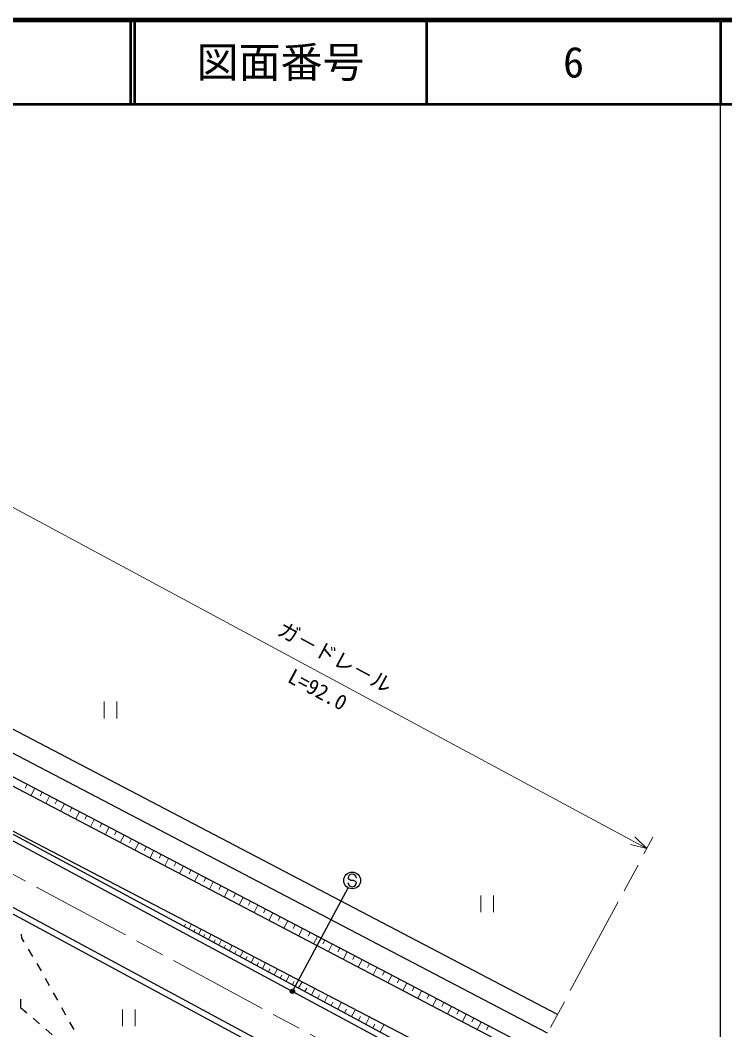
# Model space of a CAD drawing. Units: millimetres, scale not verified. Extents: x 40000 to 680000, y 20000 to 380000.
# Drawn here: x 495626 to 579500, y 259706 to 380000 of the extents above; entities that cross this region are included whole.
import ezdxf
from ezdxf.enums import TextEntityAlignment as Align

# ---------------------------------------------------------------- set-up
doc = ezdxf.new("R2010")
doc.units = ezdxf.units.MM
doc.header["$LTSCALE"] = 1000
doc.header["$PDMODE"] = 32
doc.header["$PDSIZE"] = 500
doc.linetypes.add('CHAIN', pattern=[18.5, 12, -1.5, 3.5, -1.5])
for name, color, linetype, lineweight in [('M-BGD-RSTR', 7, 'Continuous', 25), ('M-BMK', 2, 'CHAIN', 13), ('M-STR-HTXT', 7, 'Continuous', 13), ('M-STR-STRC', 7, 'Continuous', 25), ('M-TTL', 2, 'Continuous', 140), ('M-TTL-BAND', 7, 'Continuous', 25), ('M-TTL-LINE', 7, 'Continuous', 50)]:
    doc.layers.add(name, color=color, linetype=linetype, lineweight=lineweight)
doc.layers.add('M-TTL-TXT', color=7, linetype='Continuous')
doc.styles.add('@ＭＳ ゴシック', font='')
doc.styles.add('ＭＳ ゴシック', font='')
doc.styles.get('@ＭＳ ゴシック').set_extended_font_data('@MS Gothic')
doc.styles.get('ＭＳ ゴシック').set_extended_font_data('MS Gothic')

msp = doc.modelspace()

# ---------------------------------------------------------------- linework, layer by layer
at = {"layer": 'M-BGD-RSTR'}
for p, q in [((434933, 315216), (553977, 251121)), ((434599, 314601), (553645, 250504)), ((559571, 261511), (468636, 309183)), ((431247, 308455), (550327, 244341)), ((430924, 307834), (549995, 243725)), ((558386, 259309), (467243, 307090)), ((557201, 257108), (465849, 304998)), ((556736, 256222), (465292, 304161)), ((554560, 252203), (474104, 294125)), ((495730, 271094), (495789, 270638)), ((495789, 270638), (496064, 270173)), ((496574, 269313), (497083, 268452)), ((497593, 267592), (498102, 266731)), ((498593, 265860), (499078, 264986)), ((499563, 264111), (500048, 263237)), ((495647, 263374), (495647, 262374)), ((495647, 262374), (496407, 261724)), ((500533, 262362), (501018, 261487)), ((497167, 261074), (497927, 260424)), ((501503, 260613), (501925, 259853)), ((501925, 259853), (502018, 259761)), ((498686, 259774), (499446, 259124))]:
    msp.add_line(p, q, dxfattribs=at)
at = {"layer": 'M-BGD-RSTR', "lineweight": 13}
for p, q in [((505629, 298806), (505629, 296806)), ((507129, 298806), (507129, 296806)), ((550467, 275716), (550467, 273716)), ((551967, 275716), (551967, 273716)), ((507794, 262142), (507794, 260142)), ((509294, 262142), (509294, 260142))]:
    msp.add_line(p, q, dxfattribs=at)
at = {"layer": 'M-BGD-RSTR', "lineweight": 18}
for p, q in [((496469, 288946), (496236, 288503)), ((497354, 288482), (496890, 287596)), ((498240, 288018), (498008, 287575)), ((499126, 287553), (498661, 286668)), ((500011, 287089), (499779, 286646)), ((500897, 286625), (500433, 285739)), ((501783, 286160), (501551, 285718)), ((502668, 285696), (502204, 284811)), ((503554, 285232), (503322, 284789)), ((504440, 284768), (503975, 283882)), ((505325, 284303), (505093, 283860)), ((506211, 283839), (505747, 282953)), ((507097, 283375), (506865, 282932)), ((507982, 282910), (507518, 282025)), ((508868, 282446), (508636, 282003)), ((509754, 281982), (509289, 281096)), ((510639, 281517), (510407, 281075)), ((511525, 281053), (511061, 280167)), ((512411, 280589), (512179, 280146)), ((513296, 280125), (512832, 279239)), ((514182, 279660), (513950, 279217)), ((515068, 279196), (514603, 278310)), ((515953, 278732), (515721, 278289)), ((516839, 278267), (516375, 277382)), ((517725, 277803), (517493, 277360)), ((518610, 277339), (518146, 276453)), ((519496, 276874), (519264, 276432)), ((520382, 276410), (519918, 275524)), ((521268, 275946), (521035, 275503)), ((522153, 275481), (521689, 274596)), ((523039, 275017), (522807, 274574)), ((523925, 274553), (523460, 273667)), ((524810, 274089), (524578, 273646)), ((525696, 273624), (525232, 272739)), ((526582, 273160), (526349, 272717)), ((515158, 272021), (515310, 272303)), ((515722, 271718), (516026, 272282)), ((527467, 272696), (527003, 271810)), ((528353, 272231), (528121, 271788)), ((516294, 271410), (516450, 271700)), ((516873, 271098), (517185, 271678)), ((517460, 270782), (517620, 271080)), ((518055, 270462), (518376, 271057)), ((529239, 271767), (528774, 270881)), ((530124, 271303), (529892, 270860)), ((531010, 270838), (530546, 269953)), ((518659, 270137), (518824, 270442)), ((519271, 269807), (519600, 270419)), ((519891, 269473), (520060, 269788)), ((520520, 269135), (520858, 269763)), ((531896, 270374), (531663, 269931)), ((532781, 269910), (532317, 269024)), ((521157, 268792), (521331, 269115)), ((521803, 268444), (522151, 269090)), ((522458, 268091), (522637, 268423)), ((523122, 267734), (523480, 268398)), ((533667, 269445), (533435, 269003)), ((534553, 268981), (534088, 268095)), ((535438, 268517), (535206, 268074)), ((523795, 267371), (523979, 267712)), ((524478, 267004), (524845, 267686)), ((536324, 268053), (535860, 267167)), ((537210, 267588), (536977, 267145)), ((538095, 267124), (537631, 266238)), ((525169, 266631), (525358, 266982)), ((525870, 266254), (526248, 266955)), ((526581, 265871), (526775, 266231)), ((527302, 265483), (527690, 266204)), ((538981, 266660), (538749, 266217)), ((539867, 266195), (539402, 265310)), ((528032, 265090), (528232, 265460)), ((528773, 264691), (529172, 265432)), ((529524, 264287), (529728, 264667)), ((540752, 265731), (540520, 265288)), ((541638, 265267), (541174, 264381)), ((542524, 264802), (542292, 264360)), ((530284, 263877), (530694, 264638)), ((531056, 263462), (531266, 263853)), ((531838, 263041), (532259, 263823)), ((543409, 264338), (542945, 263452)), ((544295, 263874), (544063, 263431)), ((532631, 262614), (532847, 263016)), ((533434, 262181), (533867, 262985)), ((545181, 263409), (544716, 262524)), ((546066, 262945), (545834, 262502)), ((546952, 262481), (546488, 261595)), ((534249, 261743), (534471, 262156)), ((535075, 261298), (535520, 262124)), ((535912, 260847), (536141, 261272)), ((536761, 260390), (537218, 261239)), ((547838, 262017), (547606, 261574)), ((548723, 261552), (548259, 260667)), ((549609, 261088), (549377, 260645)), ((537621, 259927), (537856, 260363)), ((538493, 259457), (538963, 260330)), ((550495, 260624), (550030, 259738)), ((551380, 260159), (551148, 259716))]:
    msp.add_line(p, q, dxfattribs=at)
at = {"layer": 'M-BMK'}
for p, q in [((465003, 294256), (551326, 247778)), ((552342, 248083), (570949, 282642))]:
    msp.add_line(p, q, dxfattribs=at)
at = {"layer": 'M-STR-HTXT'}
for p, q in [((570238, 281322), (493660, 322552)), ((570238, 281322), (568782, 282693)), ((568291, 281782), (570238, 281322))]:
    msp.add_line(p, q, dxfattribs=at)
at = {"layer": 'M-STR-STRC'}
for p, q in [((534747, 277643), (534647, 277761)), ((534992, 277504), (534747, 277643)), ((535292, 277502), (534992, 277504)), ((535538, 277390), (535292, 277502)), ((535643, 277254), (535538, 277390)), ((528102, 264428), (534668, 276622))]:
    msp.add_line(p, q, dxfattribs=at)
for centre, radius in [((535142, 277503), 1000), ((528031, 264296), 150), ((528031, 264296), 120), ((528031, 264296), 90), ((528031, 264296), 60), ((528031, 264296), 30)]:
    msp.add_circle(centre, radius, dxfattribs=at)
for centre, start, end in [((535147, 277758), 359.55488, 179.55488), ((535143, 277258), 179.55488, 359.55488)]:
    msp.add_arc(centre, 500, start, end, dxfattribs=at)
msp.add_point((528031, 264296), dxfattribs=at)
at = {"layer": 'M-TTL'}
msp.add_line((680000, 380000), (40000, 380000), dxfattribs=at)
at = {"layer": 'M-TTL-BAND'}
msp.add_line((579000, 20000), (579000, 370000), dxfattribs=at)
at = {"layer": 'M-TTL-LINE'}
for p, q in [((508747, 380000), (508747, 370000)), ((509247, 380000), (509247, 370000)), ((543997, 380000), (543997, 370000)), ((579000, 380000), (579000, 370000)), ((40000, 370000), (680000, 370000))]:
    msp.add_line(p, q, dxfattribs=at)

# ---------------------------------------------------------------- texts
at = {"layer": 'M-STR-HTXT', "style": 'ＭＳ ゴシック'}
msp.add_text('ガ－ドレ－ル', height=1833, rotation=331.701, dxfattribs=at).set_placement((532423, 302817), align=Align.BOTTOM_CENTER)
at = {"layer": 'M-STR-HTXT', "style": '@ＭＳ ゴシック'}
msp.add_text('L=92.0', height=1833, rotation=331.701, dxfattribs=at).set_placement((531475, 301056), align=Align.TOP_CENTER)
at = {"layer": 'M-TTL-TXT', "style": 'ＭＳ ゴシック'}
for s, p in [('図面番号', (526622, 375000)), ('6', (561497, 375000))]:
    msp.add_text(s, height=3666, dxfattribs=at).set_placement(p, align=Align.MIDDLE_CENTER)

doc.saveas('drawing.dxf')
